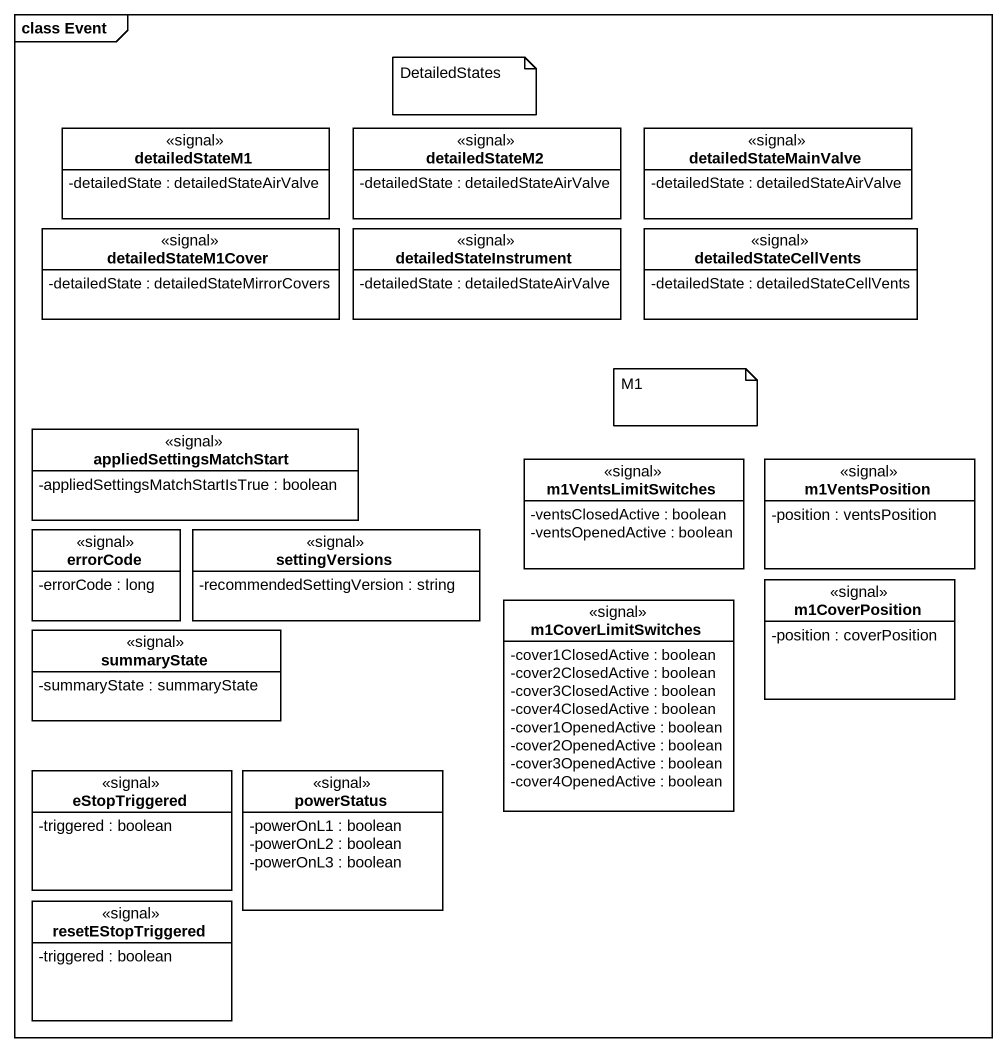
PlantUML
@startuml
mainframe class Event
hide circle
hide empty members
skinparam classAttributeIconSize 0
class detailedStateM1 <<signal>> {
  -detailedState : detailedStateAirValve
}
class detailedStateM2 <<signal>> {
  -detailedState : detailedStateAirValve
}
class detailedStateMainValve <<signal>> {
  -detailedState : detailedStateAirValve
}
class detailedStateM1Cover <<signal>> {
  -detailedState : detailedStateMirrorCovers
}
class detailedStateInstrument <<signal>> {
  -detailedState : detailedStateAirValve
}
class detailedStateCellVents <<signal>> {
  -detailedState : detailedStateCellVents
}
class appliedSettingsMatchStart <<signal>> {
  -appliedSettingsMatchStartIsTrue : boolean
}
class m1VentsLimitSwitches <<signal>> {
  -ventsClosedActive : boolean
  -ventsOpenedActive : boolean
}
class m1VentsPosition <<signal>> {
  -position : ventsPosition
}
class errorCode <<signal>> {
  -errorCode : long
}
class settingVersions <<signal>> {
  -recommendedSettingVersion : string
}
class m1CoverLimitSwitches <<signal>> {
  -cover1ClosedActive : boolean
  -cover2ClosedActive : boolean
  -cover3ClosedActive : boolean
  -cover4ClosedActive : boolean
  -cover1OpenedActive : boolean
  -cover2OpenedActive : boolean
  -cover3OpenedActive : boolean
  -cover4OpenedActive : boolean
}
class m1CoverPosition <<signal>> {
  -position : coverPosition
}
class summaryState <<signal>> {
  -summaryState : summaryState
}
class eStopTriggered <<signal>> {
  -triggered : boolean
}
class powerStatus <<signal>> {
  -powerOnL1 : boolean
  -powerOnL2 : boolean
  -powerOnL3 : boolean
}
class resetEStopTriggered <<signal>> {
  -triggered : boolean
}
note as N1
  DetailedStates
end note
note as N2
  M1
end note
@enduml
